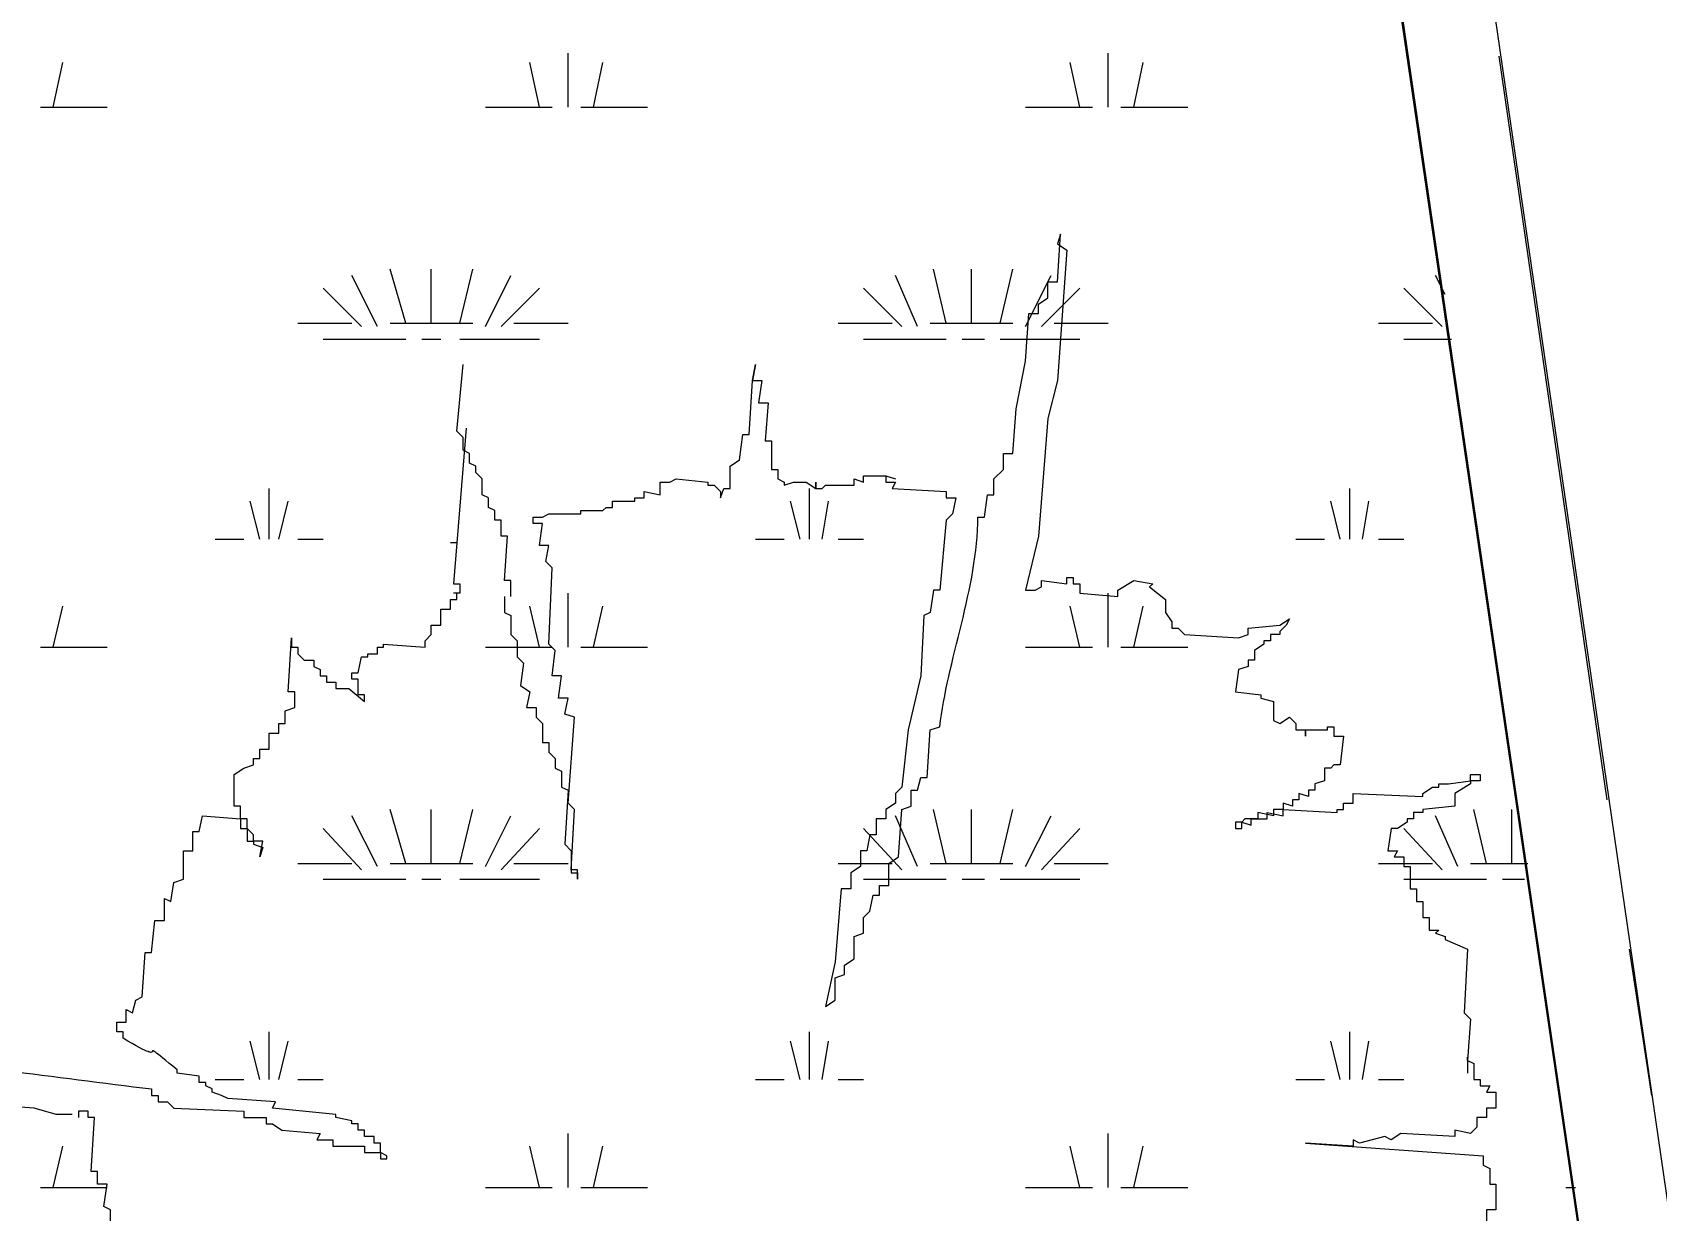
# Model space of a CAD drawing. Header units: millimetres. Extents: x -15161 to 10473752, y -72817 to 33960.
# Drawn here: x 76678.4 to 76894.7, y -41975.3 to -41818.3 of the extents above; entities that cross this region are included whole.
import ezdxf
from ezdxf import colors
from ezdxf.entities.mleader import LeaderData, LeaderLine
from ezdxf.enums import TextEntityAlignment as Align
from ezdxf.math import Vec2, Vec3

# ---------------------------------------------------------------- set-up
doc = ezdxf.new("R2010")
doc.units = ezdxf.units.MM
doc.layers.add('PDF_幾何圖形', color=7, linetype='Continuous')
doc.styles.get("Standard").update_dxf_attribs({"font": 'arial.ttf'})

# ---------------------------------------------------------------- blocks, each defined once
blk = doc.blocks.new('建築底圖1140116')
at = {"layer": 'PDF_幾何圖形', "lineweight": 0}
for points in [[(1415.19, -25919.52), (2062.99, -25836.11), (2419.5, -25366.56), (1987.63, -22416.29), (1789.9, -22445.5), (1711.57, -21908.2), (1723.42, -21908.2), (1800.06, -22431.53), (1997.79, -22402.74), (2226.85, -23962.98), (2431.77, -25369.52), (2069.34, -25847.54), (1416.88, -25931.8)], [(2106.18, -24465.13), (2107.45, -24459.2)], [(2170.96, -24465.13), (2169.69, -24459.2)], [(2174.77, -24465.13), (2174.77, -24457.93)], [(2178.16, -24465.13), (2179.43, -24459.2)], [(2242.94, -24465.13), (2241.67, -24459.2)], [(2246.75, -24465.13), (2246.75, -24457.93)], [(2250.14, -24465.13), (2251.41, -24459.2)], [(2313.22, -24557.43), (2298.83, -24458.36)], [(2104.48, -24465.13), (2113.38, -24465.13)], [(2163.76, -24465.13), (2172.65, -24465.13)], [(2176.46, -24465.13), (2185.35, -24465.13)], [(2235.74, -24465.13), (2244.63, -24465.13)], [(2248.44, -24465.13), (2257.33, -24465.13)], [(2153.18, -24493.92), (2151.06, -24486.72)], [(2156.56, -24493.92), (2156.56, -24486.72)], [(2160.37, -24493.92), (2162.07, -24486.72)], [(2225.15, -24493.92), (2223.46, -24486.72)], [(2228.54, -24493.92), (2228.54, -24486.72)], [(2232.35, -24493.92), (2234.05, -24486.72)], [(2147.25, -24494.35), (2142.17, -24489.27)], [(2149.37, -24494.35), (2145.98, -24487.57)], [(2163.76, -24494.35), (2167.15, -24487.57)], [(2165.88, -24494.35), (2170.96, -24489.27)], [(2219.23, -24494.35), (2214.15, -24489.27)], [(2221.34, -24494.35), (2218.38, -24487.57)], [(2235.74, -24494.35), (2239.13, -24487.57)], [(2237.86, -24494.35), (2242.94, -24489.27)], [(2291.21, -24494.35), (2286.12, -24489.27)], [(2291.63, -24490.11), (2290.36, -24487.57)], [(2138.78, -24493.92), (2145.98, -24493.92)], [(2151.06, -24493.92), (2162.07, -24493.92)], [(2167.57, -24493.92), (2174.77, -24493.92)], [(2210.76, -24493.92), (2217.96, -24493.92)], [(2223.04, -24493.92), (2234.05, -24493.92)], [(2239.55, -24493.92), (2246.75, -24493.92)], [(2282.74, -24493.92), (2289.93, -24493.92)], [(2142.17, -24496.04), (2153.18, -24496.04)], [(2155.29, -24496.04), (2157.83, -24496.04)], [(2160.37, -24496.04), (2170.96, -24496.04)], [(2214.15, -24496.04), (2225.15, -24496.04)], [(2227.27, -24496.04), (2230.24, -24496.04)], [(2232.35, -24496.04), (2242.94, -24496.04)], [(2286.12, -24496.04), (2292.48, -24496.04)], [(2133.7, -24522.71), (2132.43, -24517.63)], [(2134.97, -24522.71), (2134.97, -24515.94)], [(2136.24, -24522.71), (2137.51, -24517.63)], [(2205.68, -24522.71), (2204.41, -24517.63)], [(2206.95, -24522.71), (2206.95, -24515.94)], [(2208.64, -24522.71), (2209.49, -24517.63)], [(2277.66, -24522.71), (2276.39, -24517.63)], [(2278.93, -24522.71), (2278.93, -24515.94)], [(2280.62, -24522.71), (2281.47, -24517.63)], [(2127.77, -24522.71), (2131.58, -24522.71)], [(2138.78, -24522.71), (2142.17, -24522.71)], [(2199.75, -24522.71), (2203.56, -24522.71)], [(2210.76, -24522.71), (2214.15, -24522.71)], [(2271.73, -24522.71), (2275.54, -24522.71)], [(2282.74, -24522.71), (2286.12, -24522.71)], [(2174.77, -24537.11), (2174.77, -24529.91)], [(2246.75, -24537.11), (2246.75, -24529.91)], [(2106.18, -24537.11), (2107.45, -24531.61)], [(2170.96, -24537.11), (2169.69, -24531.61)], [(2178.16, -24537.11), (2179.43, -24531.61)], [(2242.94, -24537.11), (2241.67, -24531.61)], [(2250.14, -24537.11), (2251.41, -24531.61)], [(2104.48, -24537.11), (2113.38, -24537.11)], [(2163.76, -24537.11), (2172.65, -24537.11)], [(2176.46, -24537.11), (2185.35, -24537.11)], [(2235.74, -24537.11), (2244.63, -24537.11)], [(2248.44, -24537.11), (2257.33, -24537.11)], [(2153.18, -24565.9), (2151.06, -24558.7)], [(2156.56, -24565.9), (2156.56, -24558.7)], [(2160.37, -24565.9), (2162.07, -24558.7)], [(2225.15, -24565.9), (2223.46, -24558.7)], [(2228.54, -24565.9), (2228.54, -24558.7)], [(2232.35, -24565.9), (2234.05, -24558.7)], [(2297.13, -24565.9), (2295.44, -24558.7)], [(2300.52, -24565.9), (2300.52, -24558.7)], [(2149.37, -24566.32), (2145.98, -24559.55)], [(2163.76, -24566.32), (2167.15, -24559.55)], [(2221.34, -24566.32), (2218.38, -24559.55)], [(2235.74, -24566.32), (2239.13, -24559.55)], [(2293.32, -24566.32), (2290.36, -24559.55)], [(2147.25, -24566.75), (2142.17, -24561.24)], [(2165.88, -24566.75), (2170.96, -24561.24)], [(2219.23, -24566.75), (2214.15, -24561.24)], [(2237.86, -24566.75), (2242.94, -24561.24)], [(2291.21, -24566.75), (2286.12, -24561.24)], [(2138.78, -24565.9), (2145.98, -24565.9)], [(2151.06, -24565.9), (2162.07, -24565.9)], [(2167.57, -24565.9), (2174.77, -24565.9)], [(2210.76, -24565.9), (2217.96, -24565.9)], [(2223.04, -24565.9), (2234.05, -24565.9)], [(2239.55, -24565.9), (2246.75, -24565.9)], [(2282.74, -24565.9), (2289.93, -24565.9)], [(2295.02, -24565.9), (2302.64, -24565.9)], [(2142.17, -24568.02), (2153.18, -24568.02)], [(2155.29, -24568.02), (2157.83, -24568.02)], [(2160.37, -24568.02), (2170.96, -24568.02)], [(2214.15, -24568.02), (2225.15, -24568.02)], [(2227.27, -24568.02), (2230.24, -24568.02)], [(2232.35, -24568.02), (2242.94, -24568.02)], [(2286.12, -24568.02), (2297.13, -24568.02)], [(2299.25, -24568.02), (2302.21, -24568.02)], [(2319.15, -24596.81), (2316.19, -24577.33)], [(2134.97, -24594.69), (2134.97, -24588.34)], [(2206.95, -24594.69), (2206.95, -24588.34)], [(2278.93, -24594.69), (2278.93, -24588.34)], [(2133.7, -24594.69), (2132.43, -24589.61)], [(2136.24, -24594.69), (2137.51, -24589.61)], [(2205.68, -24594.69), (2204.41, -24589.61)], [(2208.64, -24594.69), (2209.49, -24589.61)], [(2277.66, -24594.69), (2276.39, -24589.61)], [(2280.62, -24594.69), (2281.47, -24589.61)], [(2127.77, -24594.69), (2131.58, -24594.69)], [(2138.78, -24594.69), (2142.17, -24594.69)], [(2199.75, -24594.69), (2203.56, -24594.69)], [(2210.76, -24594.69), (2214.15, -24594.69)], [(2271.73, -24594.69), (2275.54, -24594.69)], [(2282.74, -24594.69), (2286.12, -24594.69)], [(2174.77, -24609.09), (2174.77, -24601.89)], [(2246.75, -24609.09), (2246.75, -24601.89)], [(2106.18, -24609.09), (2107.45, -24603.58)], [(2170.96, -24609.09), (2169.69, -24603.58)], [(2178.16, -24609.09), (2179.43, -24603.58)], [(2242.94, -24609.09), (2241.67, -24603.58)], [(2250.14, -24609.09), (2251.41, -24603.58)], [(2104.48, -24609.09), (2113.38, -24609.09)], [(2163.76, -24609.09), (2172.65, -24609.09)], [(2176.46, -24609.09), (2185.35, -24609.09)], [(2235.74, -24609.09), (2244.63, -24609.09)], [(2248.44, -24609.09), (2257.33, -24609.09)], [(2307.72, -24609.09), (2308.99, -24609.09)]]:
    blk.add_lwpolyline(points, dxfattribs=at)
blk.add_lwpolyline([(2126.08, -23358.36), (2088.82, -23358.36), (2088.82, -25158.67), (2389.01, -25158.67)], close=True, dxfattribs=at)
at = {"layer": 'PDF_幾何圖形', "lineweight": 13}
for points in [[(2313.22, -24557.43), (2298.83, -24458.36)], [(2229.39, -24519.75), (2230.24, -24519.75), (2230.66, -24516.79), (2231.51, -24516.79), (2231.51, -24514.67), (2232.78, -24513.4), (2232.78, -24511.28), (2234.05, -24511.28), (2234.47, -24505.35), (2235.74, -24499), (2236.16, -24492.65), (2237.43, -24492.65), (2237.43, -24491.38), (2238.7, -24490.54), (2238.7, -24488.42), (2239.97, -24488.42), (2240.4, -24482.07), (2239.97, -24483.34), (2241.24, -24484.18), (2239.97, -24501.54), (2238.7, -24506.62), (2237.43, -24522.29), (2235.74, -24529.49), (2237.01, -24529.49), (2237.86, -24529.07), (2237.86, -24528.22), (2241.24, -24528.64), (2241.24, -24527.8), (2242.09, -24527.8), (2242.09, -24528.64), (2242.94, -24528.64), (2242.94, -24529.91), (2248.02, -24530.34), (2248.02, -24529.49), (2250.14, -24528.22), (2252.68, -24528.64), (2252.25, -24529.07), (2254.37, -24530.76), (2254.37, -24532.45), (2255.22, -24533.72), (2255.22, -24534.57), (2256.06, -24534.57), (2256.91, -24535.42), (2264.11, -24535.84), (2265.38, -24535.42), (2265.38, -24534.57), (2269.61, -24534.15), (2270.88, -24533.3), (2270.46, -24534.15), (2269.61, -24534.99), (2269.61, -24535.42), (2268.34, -24535.42), (2268.34, -24536.26), (2267.49, -24536.26), (2267.49, -24536.69), (2266.22, -24537.53), (2266.22, -24538.8), (2265.38, -24538.8), (2265.38, -24539.65), (2264.11, -24540.07), (2263.68, -24543.04), (2267.07, -24543.46), (2267.07, -24543.88), (2268.76, -24544.31), (2268.76, -24546.85), (2269.61, -24547.27), (2270.88, -24546.42), (2271.73, -24547.27), (2271.73, -24548.12), (2275.96, -24548.12), (2275.96, -24547.69), (2276.81, -24547.69), (2276.81, -24548.97), (2278.08, -24548.97), (2277.66, -24552.78), (2276.81, -24552.78), (2276.39, -24553.2), (2275.54, -24553.2), (2275.54, -24554.89), (2274.27, -24555.32), (2274.27, -24556.16), (2273.42, -24556.16), (2273.42, -24557.01), (2272.15, -24556.59), (2272.15, -24557.43), (2271.31, -24557.43), (2271.31, -24558.28), (2270.03, -24557.86), (2270.03, -24558.7), (2277.23, -24559.13), (2277.23, -24558.7), (2278.08, -24558.7), (2278.08, -24557.86), (2279.35, -24557.86), (2279.35, -24556.59), (2288.66, -24557.01), (2288.66, -24556.59), (2289.93, -24555.74), (2290.78, -24555.74), (2290.78, -24555.32), (2292.05, -24555.32), (2295.02, -24554.89), (2295.02, -24555.32), (2292.9, -24556.59), (2292.9, -24558.28), (2288.66, -24558.7), (2288.66, -24559.13), (2287.39, -24559.13), (2287.39, -24559.97), (2286.55, -24559.97), (2286.55, -24560.4), (2285.28, -24561.24), (2284.43, -24561.24), (2284.01, -24564.21), (2285.28, -24564.21), (2284.85, -24565.05), (2286.12, -24565.05), (2286.12, -24566.32), (2286.97, -24566.32), (2286.97, -24569.29), (2287.82, -24569.29), (2287.82, -24570.98), (2288.66, -24570.98), (2288.66, -24573.1), (2289.51, -24573.1), (2289.51, -24574.79), (2290.78, -24574.79), (2290.36, -24575.22), (2291.63, -24575.64), (2291.63, -24576.06), (2294.59, -24577.33), (2294.17, -24585.8), (2295.02, -24586.65), (2294.59, -24592.15), (2295.44, -24592.58), (2295.44, -24594.69), (2296.29, -24594.69), (2296.29, -24595.54), (2297.56, -24595.54), (2297.13, -24596.39), (2298.4, -24596.39), (2298.4, -24598.5), (2297.13, -24598.5), (2297.13, -24599.77), (2295.86, -24599.77), (2295.86, -24601.04), (2295.02, -24601.89), (2292.9, -24601.47), (2292.9, -24602.31), (2285.7, -24601.89), (2284.43, -24602.74), (2283.58, -24602.31), (2280.2, -24603.16), (2279.35, -24602.74), (2279.35, -24603.58), (2273, -24603.16), (2296.71, -24604.85), (2296.71, -24606.12), (2297.56, -24606.55), (2297.56, -24608.66), (2298.4, -24608.66), (2298.4, -24612.05), (2297.13, -24612.05), (2297.13, -24614.17)], [(2167.15, -24530.34), (2167.15, -24528.22), (2166.3, -24528.22), (2166.72, -24522.29), (2165.88, -24522.29), (2165.88, -24520.17), (2165.03, -24520.17), (2165.03, -24518.9), (2164.18, -24518.48), (2164.18, -24517.21), (2163.34, -24516.79), (2163.34, -24514.67), (2162.49, -24513.82), (2162.49, -24512.98), (2161.64, -24512.55), (2161.64, -24511.28), (2160.8, -24510.86), (2160.8, -24509.17), (2159.95, -24508.32), (2160.8, -24499.43)], [(2166.3, -24530.34), (2166.3, -24532.45), (2167.15, -24532.88), (2167.15, -24535.42), (2167.99, -24536.26), (2167.99, -24538.38), (2168.84, -24539.23), (2168.42, -24542.19), (2169.69, -24543.04), (2169.26, -24545.15), (2170.54, -24545.15), (2170.54, -24546.42), (2171.38, -24547.27), (2171.38, -24549.81), (2172.23, -24549.81), (2172.23, -24551.08), (2173.08, -24551.93), (2173.08, -24553.2), (2173.92, -24553.62), (2173.92, -24555.74), (2174.77, -24556.16), (2174.35, -24563.36), (2175.19, -24564.21), (2175.19, -24567.17), (2176.04, -24567.17), (2176.04, -24568.02), (2176.04, -24566.75), (2175.19, -24566.75), (2175.62, -24558.7), (2174.77, -24557.86), (2175.62, -24546.42), (2174.35, -24546), (2174.77, -24543.88), (2173.5, -24543.88), (2173.92, -24540.92), (2172.65, -24540.92), (2173.08, -24537.53), (2172.23, -24536.69), (2172.65, -24526.52), (2171.81, -24525.68), (2172.23, -24523.56), (2170.96, -24523.56), (2171.38, -24520.6), (2170.11, -24520.6), (2170.11, -24519.75), (2171.38, -24519.75), (2172.23, -24519.33), (2176.46, -24519.33), (2176.46, -24518.9), (2179.43, -24518.9), (2179.85, -24518.48), (2180.7, -24518.48), (2180.7, -24517.63), (2183.66, -24517.63), (2183.66, -24517.21), (2184.93, -24517.21), (2184.93, -24516.36), (2187.05, -24516.79), (2187.05, -24515.09), (2188.32, -24515.09), (2189.16, -24514.67), (2193.4, -24515.09), (2193.4, -24515.52), (2194.25, -24515.52), (2195.09, -24516.36), (2195.09, -24517.21), (2195.52, -24515.94), (2196.36, -24515.94), (2196.36, -24512.98), (2197.63, -24512.13), (2198.06, -24508.74), (2198.9, -24508.74), (2199.33, -24501.54), (2200.6, -24501.54), (2200.17, -24504.51), (2201.44, -24504.51), (2201.02, -24509.59), (2201.87, -24509.59), (2201.87, -24513.4), (2202.71, -24513.4), (2202.71, -24514.67), (2203.56, -24515.09), (2203.56, -24515.52), (2204.83, -24515.09), (2206.52, -24515.09), (2207.79, -24515.94), (2208.64, -24515.94), (2209.06, -24515.52), (2212.88, -24515.52), (2212.88, -24514.67), (2214.15, -24515.09), (2214.15, -24514.25), (2217.11, -24514.25), (2217.11, -24515.09), (2218.38, -24515.09), (2217.96, -24515.94), (2225.15, -24516.36), (2225.15, -24517.21), (2226.42, -24517.21), (2226, -24519.33), (2225.15, -24520.17), (2224.31, -24529.49), (2223.46, -24529.49), (2223.04, -24532.45), (2222.19, -24532.88), (2221.77, -24540.92), (2220.07, -24548.12), (2219.23, -24555.74), (2218.38, -24556.59), (2218.38, -24557.86), (2217.11, -24558.7), (2217.11, -24559.97), (2215.84, -24559.97), (2215.84, -24562.09), (2214.99, -24562.09), (2214.57, -24564.21), (2213.72, -24564.21), (2213.72, -24566.32), (2212.45, -24567.17), (2212.45, -24569.29), (2211.18, -24569.29), (2210.34, -24579.03), (2209.06, -24584.95), (2210.34, -24584.11), (2210.34, -24581.14), (2211.61, -24580.72), (2211.61, -24579.45), (2212.88, -24578.6), (2212.88, -24575.64), (2214.15, -24575.22), (2214.15, -24573.1), (2214.99, -24572.25), (2215.42, -24570.14), (2216.26, -24570.14), (2216.26, -24568.87), (2217.53, -24568.87), (2217.53, -24565.9), (2218.8, -24565.05), (2219.23, -24558.7), (2220.5, -24558.28), (2220.5, -24556.16), (2221.34, -24556.16), (2221.77, -24554.47), (2222.61, -24554.47), (2223.04, -24548.12), (2224.31, -24547.69)], [(2161.22, -24507.9), (2159.53, -24528.64), (2160.37, -24528.64), (2160.37, -24529.91), (2159.53, -24529.91)], [(2207.79, -24515.09), (2207.79, -24515.94), (2207.79, -24515.09)], [(2216.26, -24514.25), (2217.11, -24514.25), (2218.38, -24514.67)], [(2159.1, -24523.14), (2159.95, -24523.14)], [(2115.49, -24589.19), (2115.49, -24588.34), (2114.65, -24588.34), (2114.65, -24587.07), (2115.92, -24587.07), (2115.92, -24585.38), (2116.76, -24585.8), (2117.19, -24584.11), (2118.03, -24583.68), (2118.46, -24577.76), (2119.3, -24577.76), (2119.73, -24573.52), (2121, -24573.52), (2121, -24570.56), (2121.84, -24570.98), (2122.27, -24568.44), (2123.54, -24568.02), (2123.54, -24564.21), (2124.81, -24564.21), (2124.81, -24561.67), (2125.65, -24561.67), (2126.08, -24559.55), (2131.16, -24559.97), (2131.16, -24558.28), (2130.31, -24558.28), (2130.31, -24554.05), (2131.58, -24553.2), (2132.85, -24552.78), (2132.85, -24551.93), (2133.7, -24551.93), (2133.7, -24550.66), (2134.97, -24550.66), (2134.97, -24548.54), (2136.24, -24548.54), (2136.24, -24547.27), (2137.09, -24547.27), (2137.09, -24545.58), (2138.36, -24545.15), (2138.36, -24543.04), (2137.51, -24543.04), (2137.93, -24535.84), (2137.93, -24537.11), (2138.78, -24537.11), (2138.78, -24537.96), (2139.63, -24538.8), (2140.9, -24538.8), (2140.9, -24539.65), (2141.74, -24540.07), (2141.74, -24540.92), (2142.59, -24540.92), (2142.59, -24541.77), (2143.86, -24541.77), (2143.86, -24542.61), (2145.55, -24542.61), (2147.67, -24544.31), (2147.67, -24543.46), (2146.82, -24543.46), (2146.82, -24541.34), (2145.98, -24541.34), (2145.98, -24540.5), (2146.82, -24540.5), (2147.25, -24538.38), (2148.09, -24538.38), (2148.09, -24537.96), (2149.37, -24537.96), (2149.37, -24537.11), (2150.21, -24537.11), (2150.21, -24536.69), (2155.72, -24537.11), (2155.72, -24536.26), (2156.56, -24535.42), (2156.56, -24534.15), (2157.83, -24534.15), (2157.83, -24532.03), (2159.1, -24532.03), (2159.1, -24530.76), (2159.95, -24530.76), (2159.95, -24529.91)], [(2273, -24548.97), (2273, -24548.12), (2273, -24548.97)], [(2319.15, -24596.81), (2316.19, -24577.33)], [(2108.72, -24599.35), (2106.6, -24599.35), (2103.64, -24598.5), (2097.29, -24598.08)], [(2294.59, -24591.73), (2294.59, -24592.15), (2294.59, -24591.73)], [(2294.59, -24592.15), (2294.59, -24593.85)], [(2113.8, -24613.75), (2113.8, -24612.05), (2112.95, -24611.63), (2113.38, -24608.66), (2112.11, -24608.66), (2112.11, -24606.97), (2111.26, -24606.97), (2111.68, -24599.77), (2110.84, -24599.77), (2110.84, -24598.93), (2109.57, -24598.93), (2109.57, -24599.77)]]:
    blk.add_lwpolyline(points, dxfattribs=at)
for points in [[(2199.75, -24499.43), (2199.33, -24501.54)], [(2295.02, -24554.05), (2296.29, -24554.05), (2296.29, -24554.89), (2295.02, -24554.89)], [(2268.76, -24558.7), (2268.76, -24559.55), (2266.65, -24559.13), (2266.65, -24559.97), (2264.95, -24559.97), (2264.53, -24560.4), (2263.68, -24560.4), (2263.68, -24561.24), (2264.53, -24561.24), (2264.53, -24560.4), (2265.8, -24560.82), (2265.8, -24559.97), (2267.92, -24559.97), (2267.92, -24559.13), (2270.03, -24559.55), (2270.03, -24558.7)], [(2131.16, -24561.24), (2132.01, -24561.24), (2132.01, -24562.94), (2132.85, -24562.94), (2132.85, -24563.36), (2134.12, -24563.78), (2133.7, -24565.05), (2134.12, -24562.94), (2132.85, -24562.94), (2132.85, -24562.09), (2132.01, -24561.24), (2132.01, -24559.97), (2131.16, -24559.97)]]:
    blk.add_lwpolyline(points, close=True, dxfattribs=at)
blk.add_lwpolyline([(2080.35, -24590.88, 0.003426), (2119.3, -24595.96), (2119.3, -24596.81), (2120.15, -24596.81), (2120.15, -24597.66), (2121.42, -24597.66), (2122.27, -24598.5), (2131.58, -24598.93), (2131.58, -24599.77), (2134.55, -24599.77), (2134.55, -24600.62), (2135.39, -24600.62), (2136.66, -24601.47), (2141.74, -24601.89), (2141.32, -24602.74), (2143.44, -24602.74), (2143.44, -24603.58), (2147.67, -24603.58), (2147.67, -24604.43), (2149.79, -24604.43), (2149.79, -24605.28), (2150.64, -24605.28), (2150.64, -24604.85), (2149.79, -24604.43), (2149.79, -24603.16), (2148.94, -24603.16), (2148.94, -24602.31), (2147.67, -24602.31), (2147.67, -24601.47), (2146.82, -24601.47), (2146.82, -24600.62), (2145.98, -24600.62), (2145.98, -24600.2), (2143.86, -24599.77), (2143.86, -24599.35), (2135.39, -24598.5), (2135.82, -24597.66), (2129.47, -24597.23), (2128.62, -24596.81), (2127.35, -24596.39), (2127.35, -24595.96), (2126.5, -24595.54), (2126.5, -24595.12), (2125.65, -24595.12), (2125.65, -24594.27), (2122.69, -24593.85), (2122.69, -24593.42)], format="xyb", dxfattribs=at)
for points in [[(2224.31, -24547.69), (2225.25, -24539.1), (2229.34, -24529.11), (2229.39, -24519.75)], [(2122.69, -24593.42), (2116.14, -24587.96), (2122.9, -24593.7), (2115.49, -24589.19)]]:
    blk.add_open_spline(points, degree=3, dxfattribs=at)
blk = doc.blocks.new('_DetailCallout')
at = {"color": 0, "linetype": 'ByBlock', "lineweight": -2, "transparency": 16777216}
blk.add_line((8, 0), (-8, 0), dxfattribs=at)
blk.add_circle((0, 0), 8, dxfattribs=at)
at = {"color": 0, "transparency": 16777216}
for tag, p in [('視圖號碼', (0, 1)), ('圖紙號碼', (0, -6))]:
    blk.add_attdef(tag, text='', height=3, dxfattribs=at).set_placement(p, align=Align.CENTER)

msp = doc.modelspace()

# ---------------------------------------------------------------- block references
at = {"color": 2}
msp.add_blockref('建築底圖1140116', (74574.9411, -17363.1172), dxfattribs=at)

# ---------------------------------------------------------------- leaders
at = {"color": 30}
ml = msp.add_multileader_block('Standard', dxfattribs=at)
ml.set_content('_DetailCallout', color=30, scale=15)
ml.set_attribute('視圖號碼', '急速庫', width=0)
ml.set_attribute('圖紙號碼', 'B', width=0)
ml.set_leader_properties()
ml.build(insert=Vec2(0, 0))
ml.multileader.update_dxf_attribs({"leader_type": 0})
ctx = ml.context
ctx.base_point, ctx.plane_origin = Vec3(93372.1061, -47545.9996), Vec3(93492.1061, -47545.9996)
notes = []
notes.append((ctx, [(0, (0, 0, 0), (0, 0), (1, 0), 1, [])]))
ctx.block.insert = Vec3(93492.1061, -47545.9996)
ml = msp.add_multileader_block('Standard', dxfattribs=at)
ml.set_content('_DetailCallout', color=30, scale=15)
ml.set_attribute('視圖號碼', '急速庫', width=0)
ml.set_attribute('圖紙號碼', 'A-2', width=0)
ml.set_leader_properties()
ml.build(insert=Vec2(0, 0))
ml.multileader.update_dxf_attribs({"leader_type": 0})
ctx = ml.context
ctx.base_point, ctx.plane_origin = Vec3(93704.3054, -47545.9996), Vec3(93824.3054, -47545.9996)
notes.append((ctx, [(0, (0, 0, 0), (0, 0), (1, 0), 1, [])]))
ctx.block.insert = Vec3(93824.3054, -47545.9996)
ml = msp.add_multileader_block('Standard', dxfattribs=at)
ml.set_content('_DetailCallout', color=30, scale=15)
ml.set_attribute('視圖號碼', '急速庫', width=0)
ml.set_attribute('圖紙號碼', 'A-1', width=0)
ml.set_leader_properties()
ml.build(insert=Vec2(0, 0))
ml.multileader.update_dxf_attribs({"leader_type": 0})
ctx = ml.context
ctx.base_point, ctx.plane_origin = Vec3(94041.3644, -47545.9996), Vec3(94161.3644, -47545.9996)
notes.append((ctx, [(0, (0, 0, 0), (0, 0), (1, 0), 1, [])]))
ctx.block.insert = Vec3(94161.3644, -47545.9996)
ml = msp.add_multileader_block('Standard', dxfattribs=at)
ml.set_content('_DetailCallout', color=30, scale=15)
ml.set_attribute('視圖號碼', '半成品', width=0)
ml.set_attribute('圖紙號碼', 'B', width=0)
ml.set_leader_properties()
ml.build(insert=Vec2(0, 0))
ml.multileader.update_dxf_attribs({"leader_type": 0})
ctx = ml.context
ctx.base_point, ctx.plane_origin = Vec3(93372.1061, -48769.6603), Vec3(93492.1061, -48769.6603)
notes.append((ctx, [(0, (0, 0, 0), (0, 0), (1, 0), 1, [])]))
ctx.block.insert = Vec3(93492.1061, -48769.6603)
ml = msp.add_multileader_block('Standard', dxfattribs=at)
ml.set_content('_DetailCallout', color=30, scale=15)
ml.set_attribute('視圖號碼', '半成品', width=0)
ml.set_attribute('圖紙號碼', 'A-2', width=0)
ml.set_leader_properties()
ml.build(insert=Vec2(0, 0))
ml.multileader.update_dxf_attribs({"leader_type": 0})
ctx = ml.context
ctx.base_point, ctx.plane_origin = Vec3(93704.3054, -48769.6603), Vec3(93824.3054, -48769.6603)
notes.append((ctx, [(0, (0, 0, 0), (0, 0), (1, 0), 1, [])]))
ctx.block.insert = Vec3(93824.3054, -48769.6603)
ml = msp.add_multileader_block('Standard', dxfattribs=at)
ml.set_content('_DetailCallout', color=30, scale=15)
ml.set_attribute('視圖號碼', '半成品', width=0)
ml.set_attribute('圖紙號碼', 'A-1', width=0)
ml.set_leader_properties()
ml.build(insert=Vec2(0, 0))
ml.multileader.update_dxf_attribs({"leader_type": 0})
ctx = ml.context
ctx.base_point, ctx.plane_origin = Vec3(94041.3644, -48769.6603), Vec3(94161.3644, -48769.6603)
notes.append((ctx, [(0, (0, 0, 0), (0, 0), (1, 0), 1, [])]))
ctx.block.insert = Vec3(94161.3644, -48769.6603)
at = {"color": 54}
ml = msp.add_multileader_block('Standard', dxfattribs=at)
ml.set_content('_DetailCallout', color=54, scale=15)
ml.set_attribute('視圖號碼', '急速庫', width=0)
ml.set_attribute('圖紙號碼', 'A機', width=0)
ml.set_leader_properties()
ml.build(insert=Vec2(0, 0))
ml.multileader.update_dxf_attribs({"leader_type": 0})
ctx = ml.context
ctx.base_point, ctx.plane_origin = Vec3(92864.6909, -48811.8789), Vec3(92984.6909, -48811.8789)
notes.append((ctx, [(0, (0, 0, 0), (0, 0), (1, 0), 1, [])]))
ctx.block.insert = Vec3(92984.6909, -48811.8789)
ml = msp.add_multileader_block('Standard', dxfattribs=at)
ml.set_content('_DetailCallout', color=54, scale=15)
ml.set_attribute('視圖號碼', '半成品', width=0)
ml.set_attribute('圖紙號碼', 'A機', width=0)
ml.set_leader_properties()
ml.build(insert=Vec2(0, 0))
ml.multileader.update_dxf_attribs({"leader_type": 0})
ctx = ml.context
ctx.base_point, ctx.plane_origin = Vec3(92588.6191, -48811.8789), Vec3(92708.6191, -48811.8789)
notes.append((ctx, [(0, (0, 0, 0), (0, 0), (1, 0), 1, [])]))
ctx.block.insert = Vec3(92708.6191, -48811.8789)
ml = msp.add_multileader_block('Standard', dxfattribs=at)
ml.set_content('_DetailCallout', color=54, scale=15)
ml.set_attribute('視圖號碼', '急速庫', width=0)
ml.set_attribute('圖紙號碼', 'B機', width=0)
ml.set_leader_properties()
ml.build(insert=Vec2(0, 0))
ml.multileader.update_dxf_attribs({"leader_type": 0})
ctx = ml.context
ctx.base_point, ctx.plane_origin = Vec3(92864.6909, -49217.4155), Vec3(92984.6909, -49217.4155)
notes.append((ctx, [(0, (0, 0, 0), (0, 0), (1, 0), 1, [])]))
ctx.block.insert = Vec3(92984.6909, -49217.4155)
ml = msp.add_multileader_block('Standard', dxfattribs=at)
ml.set_content('_DetailCallout', color=54, scale=15)
ml.set_attribute('視圖號碼', '半成品', width=0)
ml.set_attribute('圖紙號碼', 'B機', width=0)
ml.set_leader_properties()
ml.build(insert=Vec2(0, 0))
ml.multileader.update_dxf_attribs({"leader_type": 0})
ctx = ml.context
ctx.base_point, ctx.plane_origin = Vec3(92588.6191, -49217.4155), Vec3(92708.6191, -49217.4155)
notes.append((ctx, [(0, (0, 0, 0), (0, 0), (1, 0), 1, [])]))
ctx.block.insert = Vec3(92708.6191, -49217.4155)
at = {"color": 230}
ml = msp.add_multileader_block('Standard', dxfattribs=at)
ml.set_content('_DetailCallout', color=230, scale=15)
ml.set_attribute('視圖號碼', '急速庫', width=0)
ml.set_attribute('圖紙號碼', 'B機', width=0)
ml.set_leader_properties()
ml.build(insert=Vec2(0, 0))
ml.multileader.update_dxf_attribs({"leader_type": 0})
ctx = ml.context
ctx.base_point, ctx.plane_origin = Vec3(92705.7859, -47644.3382), Vec3(92825.7859, -47644.3382)
notes.append((ctx, [(0, (0, 0, 0), (0, 0), (1, 0), 1, [])]))
ctx.block.insert = Vec3(92825.7859, -47644.3382)
ml = msp.add_multileader_block('Standard', dxfattribs=at)
ml.set_content('_DetailCallout', color=230, scale=15)
ml.set_attribute('視圖號碼', '半成品', width=0)
ml.set_attribute('圖紙號碼', 'B機', width=0)
ml.set_leader_properties()
ml.build(insert=Vec2(0, 0))
ml.multileader.update_dxf_attribs({"leader_type": 0})
ctx = ml.context
ctx.base_point, ctx.plane_origin = Vec3(92429.7141, -47644.3382), Vec3(92549.7141, -47644.3382)
notes.append((ctx, [(0, (0, 0, 0), (0, 0), (1, 0), 1, [])]))
ctx.block.insert = Vec3(92549.7141, -47644.3382)
ml = msp.add_multileader_block('Standard', dxfattribs=at)
ml.set_content('_DetailCallout', color=230, scale=15)
ml.set_attribute('視圖號碼', '急速庫', width=0)
ml.set_attribute('圖紙號碼', 'A機', width=0)
ml.set_leader_properties()
ml.build(insert=Vec2(0, 0))
ml.multileader.update_dxf_attribs({"leader_type": 0})
ctx = ml.context
ctx.base_point, ctx.plane_origin = Vec3(92705.7859, -47937.3382), Vec3(92825.7859, -47937.3382)
notes.append((ctx, [(0, (0, 0, 0), (0, 0), (1, 0), 1, [])]))
ctx.block.insert = Vec3(92825.7859, -47937.3382)
ml = msp.add_multileader_block('Standard', dxfattribs=at)
ml.set_content('_DetailCallout', color=230, scale=15)
ml.set_attribute('視圖號碼', '半成品', width=0)
ml.set_attribute('圖紙號碼', 'A機', width=0)
ml.set_leader_properties()
ml.build(insert=Vec2(0, 0))
ml.multileader.update_dxf_attribs({"leader_type": 0})
ctx = ml.context
ctx.base_point, ctx.plane_origin = Vec3(92429.7141, -47937.3382), Vec3(92549.7141, -47937.3382)
notes.append((ctx, [(0, (0, 0, 0), (0, 0), (1, 0), 1, [])]))
ctx.block.insert = Vec3(92549.7141, -47937.3382)
at = {"color": 30}
ml = msp.add_multileader_block('Standard', dxfattribs=at)
ml.set_content('_DetailCallout', color=30, scale=15)
ml.set_attribute('視圖號碼', '冷藏庫', width=0)
ml.set_attribute('圖紙號碼', 'A', width=0)
ml.set_leader_properties()
ml.build(insert=Vec2(0, 0))
ml.multileader.update_dxf_attribs({"leader_type": 0})
ctx = ml.context
ctx.base_point, ctx.plane_origin = Vec3(95395.445, -46487.1906), Vec3(95515.445, -46487.1906)
notes.append((ctx, [(0, (0, 0, 0), (0, 0), (1, 0), 1, [])]))
ctx.block.insert = Vec3(95515.445, -46487.1906)
at = {"color": 54}
ml = msp.add_multileader_block('Standard', dxfattribs=at)
ml.set_content('_DetailCallout', color=54, scale=15)
ml.set_attribute('視圖號碼', '冷藏庫', width=0)
ml.set_attribute('圖紙號碼', 'A機', width=0)
ml.set_leader_properties()
ml.build(insert=Vec2(0, 0))
ml.multileader.update_dxf_attribs({"leader_type": 0})
ctx = ml.context
ctx.base_point, ctx.plane_origin = Vec3(95523.1747, -46044.6887), Vec3(95643.1747, -46044.6887)
notes.append((ctx, [(0, (0, 0, 0), (0, 0), (1, 0), 1, [])]))
ctx.block.insert = Vec3(95643.1747, -46044.6887)
at = {"color": 230}
ml = msp.add_multileader_block('Standard', dxfattribs=at)
ml.set_content('_DetailCallout', color=230, scale=15)
ml.set_attribute('視圖號碼', '冷藏庫', width=0)
ml.set_attribute('圖紙號碼', 'A機', width=0)
ml.set_leader_properties()
ml.build(insert=Vec2(0, 0))
ml.multileader.update_dxf_attribs({"leader_type": 0})
ctx = ml.context
ctx.base_point, ctx.plane_origin = Vec3(94919.177, -46299.7897), Vec3(95039.177, -46299.7897)
notes.append((ctx, [(0, (0, 0, 0), (0, 0), (1, 0), 1, [])]))
ctx.block.insert = Vec3(95039.177, -46299.7897)
for ctx, leaders in notes:
    for number, flags, end, landing, length, lines in leaders:
        leader = LeaderData()
        leader.index, (leader.has_last_leader_line, leader.has_dogleg_vector, leader.attachment_direction) = number, flags
        leader.last_leader_point, leader.dogleg_vector, leader.dogleg_length = Vec3(end), Vec3(landing), length
        for number, points, colour, breaks in lines:
            line = LeaderLine()
            line.index, line.vertices, line.color, line.breaks = number, Vec3.list(points), colors.encode_raw_color(colour), breaks
            leader.lines.append(line)
        ctx.leaders.append(leader)

doc.saveas('drawing.dxf')
